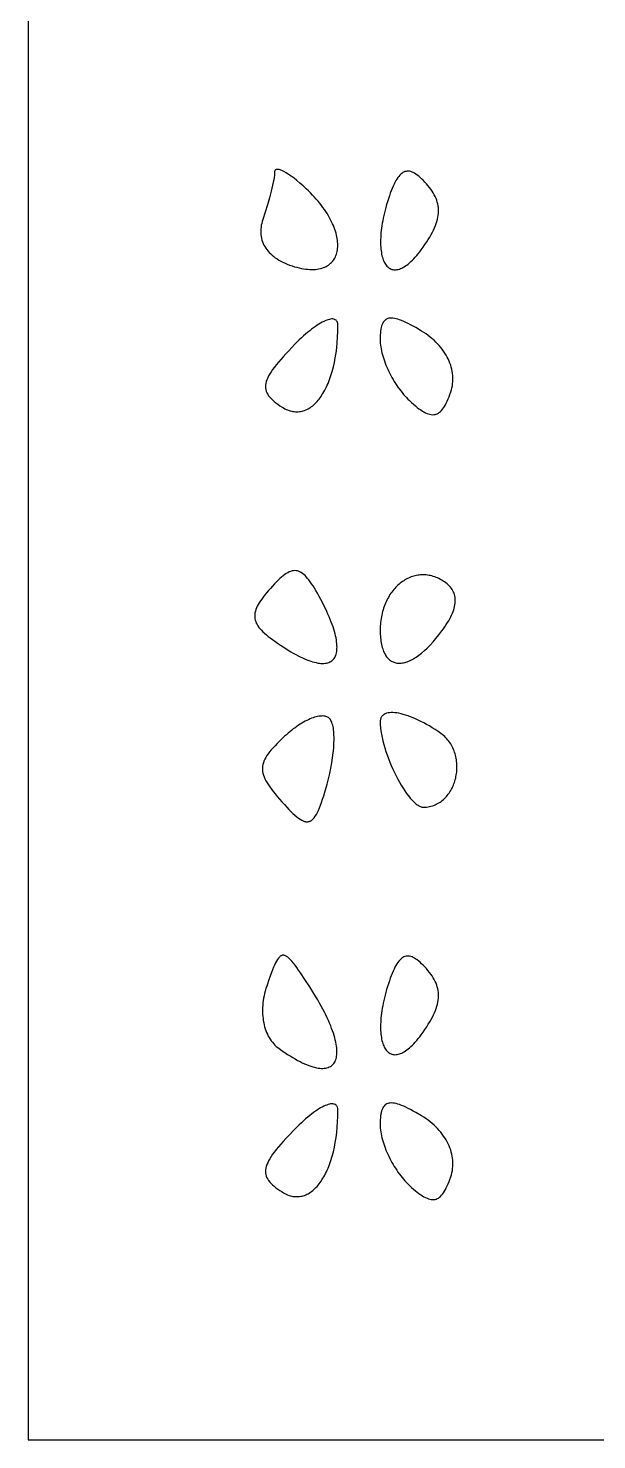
# Model space of a CAD drawing. Extents: x -452 to 452, y -1000 to 1000.
# Drawn here: x -452.5 to -352.3, y -1000 to -751.2 of the extents above; entities that cross this region are included whole.
import ezdxf

# ---------------------------------------------------------------- set-up
doc = ezdxf.new("R2010")
doc.units = 0
doc.layers.add('LAYER_1', color=18, linetype='CONTINUOUS')

msp = doc.modelspace()

# ---------------------------------------------------------------- linework, layer by layer
at = {"layer": 'LAYER_1'}
for points in [[(0, -1000), (452.5, -1000), (452.5, 1000), (-452.5, 1000), (-452.5, -1000)], [(-403.52, -779.52), (-404.09, -779), (-404.64, -778.52), (-405.17, -778.07), (-405.68, -777.67), (-406.17, -777.31), (-406.63, -777), (-407.06, -776.72), (-407.46, -776.5), (-407.82, -776.32), (-407.99, -776.25), (-408.14, -776.2), (-408.29, -776.15), (-408.42, -776.12), (-408.54, -776.1), (-408.66, -776.1), (-408.76, -776.11), (-408.85, -776.13), (-408.92, -776.17), (-408.98, -776.22), (-409.03, -776.28), (-409.07, -776.36), (-409.09, -776.46), (-409.1, -776.57), (-409.11, -776.83), (-409.14, -777.15), (-409.19, -777.51), (-409.26, -777.93), (-409.35, -778.38), (-409.45, -778.87), (-409.71, -779.95), (-410.01, -781.13), (-410.36, -782.37), (-410.75, -783.65), (-411.17, -784.91), (-411.28, -785.27), (-411.37, -785.62), (-411.44, -785.96), (-411.49, -786.3), (-411.53, -786.64), (-411.54, -786.97), (-411.54, -787.3), (-411.51, -787.62), (-411.47, -787.94), (-411.41, -788.25), (-411.33, -788.55), (-411.23, -788.85), (-411.11, -789.14), (-410.98, -789.43), (-410.83, -789.7), (-410.65, -789.98), (-410.47, -790.24), (-410.26, -790.5), (-410.04, -790.75), (-409.79, -790.99), (-409.54, -791.23), (-409.26, -791.46), (-408.97, -791.67), (-408.66, -791.89), (-408.33, -792.09), (-407.99, -792.28), (-407.63, -792.47), (-407.25, -792.64), (-406.86, -792.81), (-406.45, -792.96), (-406.03, -793.11), (-405.59, -793.25), (-405.17, -793.36), (-404.76, -793.47), (-404.36, -793.55), (-403.98, -793.62), (-403.6, -793.67), (-403.24, -793.71), (-402.89, -793.74), (-402.55, -793.74), (-402.23, -793.74), (-401.91, -793.72), (-401.61, -793.69), (-401.31, -793.64), (-401.03, -793.58), (-400.77, -793.51), (-400.51, -793.42), (-400.27, -793.32), (-400.04, -793.21), (-399.82, -793.09), (-399.61, -792.96), (-399.41, -792.81), (-399.23, -792.66), (-399.06, -792.49), (-398.9, -792.32), (-398.75, -792.13), (-398.62, -791.93), (-398.5, -791.73), (-398.39, -791.51), (-398.29, -791.29), (-398.21, -791.05), (-398.14, -790.81), (-398.08, -790.56), (-398.03, -790.3), (-398, -790.04), (-397.98, -789.76), (-397.97, -789.48), (-397.98, -789.2), (-398, -788.9), (-398.03, -788.6), (-398.07, -788.3), (-398.13, -787.98), (-398.2, -787.67), (-398.28, -787.35), (-398.38, -787.02), (-398.49, -786.69), (-398.61, -786.35), (-398.75, -786.01), (-398.9, -785.67), (-399.06, -785.32), (-399.24, -784.97), (-399.43, -784.62), (-399.63, -784.26), (-399.85, -783.9), (-400.08, -783.54), (-400.32, -783.18), (-400.58, -782.82), (-400.85, -782.45), (-401.13, -782.08), (-401.43, -781.72), (-401.75, -781.35), (-402.07, -780.98), (-402.41, -780.62), (-402.77, -780.25), (-403.14, -779.88)], [(-382.36, -778.64), (-382.64, -778.33), (-382.92, -778.03), (-383.19, -777.77), (-383.45, -777.52), (-383.71, -777.3), (-383.96, -777.11), (-384.2, -776.93), (-384.44, -776.79), (-384.67, -776.67), (-384.89, -776.57), (-385.11, -776.49), (-385.32, -776.44), (-385.53, -776.42), (-385.74, -776.42), (-385.93, -776.45), (-386.13, -776.5), (-386.32, -776.57), (-386.5, -776.67), (-386.69, -776.8), (-386.87, -776.95), (-387.04, -777.13), (-387.22, -777.33), (-387.39, -777.56), (-387.56, -777.81), (-387.73, -778.09), (-387.89, -778.4), (-388.06, -778.73), (-388.22, -779.08), (-388.39, -779.47), (-388.55, -779.88), (-388.71, -780.31), (-388.87, -780.78), (-389.04, -781.3), (-389.21, -781.81), (-389.36, -782.31), (-389.5, -782.81), (-389.63, -783.3), (-389.75, -783.78), (-389.86, -784.25), (-389.96, -784.71), (-390.05, -785.17), (-390.13, -785.61), (-390.2, -786.05), (-390.26, -786.47), (-390.31, -786.89), (-390.36, -787.29), (-390.39, -787.69), (-390.41, -788.08), (-390.43, -788.45), (-390.43, -788.81), (-390.43, -789.17), (-390.42, -789.51), (-390.4, -789.84), (-390.37, -790.16), (-390.34, -790.46), (-390.29, -790.76), (-390.24, -791.04), (-390.18, -791.31), (-390.11, -791.57), (-390.04, -791.81), (-389.95, -792.04), (-389.86, -792.26), (-389.77, -792.46), (-389.66, -792.66), (-389.55, -792.83), (-389.43, -792.99), (-389.31, -793.14), (-389.17, -793.28), (-389.03, -793.4), (-388.89, -793.5), (-388.74, -793.59), (-388.58, -793.66), (-388.42, -793.72), (-388.25, -793.76), (-388.07, -793.79), (-387.89, -793.8), (-387.71, -793.79), (-387.51, -793.77), (-387.32, -793.73), (-387.12, -793.67), (-386.91, -793.6), (-386.7, -793.51), (-386.48, -793.4), (-386.26, -793.27), (-386.03, -793.13), (-385.8, -792.96), (-385.56, -792.78), (-385.32, -792.58), (-385.08, -792.36), (-384.83, -792.12), (-384.58, -791.87), (-384.33, -791.59), (-384.07, -791.29), (-383.81, -790.97), (-383.54, -790.64), (-383.27, -790.28), (-382.93, -789.81), (-382.61, -789.34), (-382.3, -788.89), (-382.02, -788.45), (-381.76, -788.02), (-381.52, -787.6), (-381.3, -787.19), (-381.1, -786.79), (-380.92, -786.4), (-380.76, -786.01), (-380.62, -785.63), (-380.51, -785.26), (-380.41, -784.9), (-380.33, -784.54), (-380.27, -784.19), (-380.24, -783.85), (-380.22, -783.51), (-380.22, -783.17), (-380.25, -782.84), (-380.29, -782.51), (-380.35, -782.18), (-380.43, -781.86), (-380.54, -781.53), (-380.66, -781.21), (-380.8, -780.89), (-380.97, -780.57), (-381.15, -780.25), (-381.35, -779.93), (-381.57, -779.61), (-381.81, -779.29), (-382.08, -778.97)], [(-397.94, -803.68), (-397.95, -803.46), (-397.98, -803.26), (-398.03, -803.08), (-398.09, -802.93), (-398.18, -802.8), (-398.28, -802.69), (-398.4, -802.61), (-398.54, -802.54), (-398.69, -802.5), (-398.86, -802.47), (-399.04, -802.47), (-399.24, -802.49), (-399.45, -802.53), (-399.68, -802.59), (-399.91, -802.67), (-400.17, -802.77), (-400.43, -802.89), (-400.71, -803.03), (-400.99, -803.19), (-401.29, -803.37), (-401.6, -803.56), (-401.91, -803.78), (-402.24, -804.01), (-402.58, -804.26), (-402.92, -804.53), (-403.27, -804.82), (-403.63, -805.13), (-404, -805.45), (-404.37, -805.79), (-404.75, -806.15), (-405.13, -806.52), (-405.52, -806.91), (-406.62, -808.06), (-407.13, -808.59), (-407.6, -809.11), (-408.03, -809.6), (-408.43, -810.07), (-408.8, -810.52), (-409.13, -810.95), (-409.44, -811.36), (-409.7, -811.76), (-409.94, -812.13), (-410.15, -812.5), (-410.32, -812.84), (-410.46, -813.18), (-410.57, -813.5), (-410.65, -813.81), (-410.69, -814.11), (-410.7, -814.26), (-410.71, -814.4), (-410.7, -814.54), (-410.69, -814.68), (-410.67, -814.82), (-410.64, -814.96), (-410.61, -815.09), (-410.57, -815.22), (-410.46, -815.49), (-410.32, -815.74), (-410.15, -816), (-409.96, -816.25), (-409.73, -816.49), (-409.48, -816.74), (-409.19, -816.99), (-408.88, -817.24), (-408.53, -817.49), (-408.16, -817.75), (-407.76, -818), (-407.52, -818.15), (-407.28, -818.28), (-407.04, -818.4), (-406.8, -818.5), (-406.56, -818.59), (-406.33, -818.66), (-406.09, -818.72), (-405.86, -818.77), (-405.63, -818.8), (-405.4, -818.82), (-405.17, -818.82), (-404.94, -818.82), (-404.71, -818.8), (-404.49, -818.76), (-404.27, -818.72), (-404.05, -818.66), (-403.83, -818.59), (-403.62, -818.5), (-403.41, -818.41), (-403.2, -818.3), (-402.99, -818.18), (-402.79, -818.05), (-402.58, -817.9), (-402.39, -817.75), (-402.19, -817.58), (-402, -817.4), (-401.81, -817.22), (-401.62, -817.02), (-401.44, -816.8), (-401.26, -816.58), (-401.09, -816.35), (-400.92, -816.11), (-400.75, -815.86), (-400.58, -815.59), (-400.42, -815.32), (-400.27, -815.04), (-400.12, -814.75), (-399.97, -814.44), (-399.83, -814.13), (-399.69, -813.81), (-399.55, -813.48), (-399.42, -813.14), (-399.18, -812.44), (-398.95, -811.7), (-398.75, -810.93), (-398.57, -810.12), (-398.4, -809.29), (-398.27, -808.42), (-398.15, -807.53), (-398.06, -806.6), (-397.99, -805.65), (-397.95, -804.68)], [(-383.2, -804.59), (-384.22, -803.99), (-384.69, -803.73), (-385.14, -803.49), (-385.57, -803.27), (-385.98, -803.07), (-386.36, -802.89), (-386.73, -802.74), (-387.07, -802.61), (-387.4, -802.5), (-387.71, -802.42), (-388, -802.36), (-388.27, -802.32), (-388.52, -802.31), (-388.75, -802.32), (-388.97, -802.35), (-389.17, -802.4), (-389.36, -802.48), (-389.53, -802.58), (-389.68, -802.71), (-389.82, -802.86), (-389.95, -803.03), (-390.06, -803.23), (-390.16, -803.45), (-390.24, -803.7), (-390.31, -803.97), (-390.37, -804.27), (-390.42, -804.58), (-390.46, -804.93), (-390.48, -805.3), (-390.5, -805.69), (-390.5, -806.11), (-390.5, -806.42), (-390.48, -806.73), (-390.44, -807.06), (-390.4, -807.39), (-390.34, -807.73), (-390.27, -808.08), (-390.19, -808.43), (-390.1, -808.78), (-389.99, -809.14), (-389.88, -809.51), (-389.75, -809.87), (-389.62, -810.24), (-389.48, -810.6), (-389.32, -810.97), (-389.16, -811.34), (-388.99, -811.7), (-388.81, -812.07), (-388.63, -812.43), (-388.43, -812.78), (-388.23, -813.14), (-388.02, -813.49), (-387.8, -813.83), (-387.58, -814.17), (-387.36, -814.5), (-387.12, -814.83), (-386.88, -815.15), (-386.64, -815.45), (-386.39, -815.75), (-386.14, -816.04), (-385.88, -816.32), (-385.62, -816.59), (-385.36, -816.84), (-384.99, -817.18), (-384.64, -817.49), (-384.3, -817.78), (-383.97, -818.04), (-383.66, -818.28), (-383.35, -818.49), (-383.06, -818.69), (-382.78, -818.85), (-382.51, -819), (-382.24, -819.11), (-381.99, -819.21), (-381.74, -819.27), (-381.51, -819.32), (-381.28, -819.34), (-381.06, -819.33), (-380.84, -819.3), (-380.64, -819.24), (-380.44, -819.16), (-380.24, -819.06), (-380.05, -818.92), (-379.87, -818.77), (-379.69, -818.58), (-379.51, -818.37), (-379.34, -818.14), (-379.17, -817.88), (-379.01, -817.59), (-378.85, -817.28), (-378.69, -816.94), (-378.53, -816.57), (-378.37, -816.18), (-378.21, -815.77), (-378.06, -815.32), (-377.95, -814.96), (-377.86, -814.61), (-377.78, -814.24), (-377.73, -813.88), (-377.7, -813.52), (-377.68, -813.15), (-377.68, -812.78), (-377.71, -812.42), (-377.75, -812.05), (-377.8, -811.69), (-377.88, -811.32), (-377.97, -810.96), (-378.08, -810.59), (-378.21, -810.23), (-378.35, -809.88), (-378.51, -809.52), (-378.69, -809.17), (-378.88, -808.82), (-379.09, -808.48), (-379.32, -808.14), (-379.56, -807.81), (-379.82, -807.48), (-380.09, -807.16), (-380.38, -806.84), (-380.68, -806.53), (-381, -806.23), (-381.33, -805.94), (-381.68, -805.65), (-382.04, -805.37), (-382.41, -805.1), (-382.8, -804.84)], [(-401.56, -850.82), (-401.83, -850.35), (-402.08, -849.92), (-402.33, -849.51), (-402.58, -849.14), (-402.82, -848.79), (-403.05, -848.47), (-403.28, -848.18), (-403.51, -847.92), (-403.74, -847.68), (-403.96, -847.48), (-404.19, -847.3), (-404.41, -847.15), (-404.63, -847.03), (-404.86, -846.93), (-405.09, -846.87), (-405.31, -846.83), (-405.55, -846.82), (-405.78, -846.84), (-406.02, -846.88), (-406.27, -846.95), (-406.52, -847.05), (-406.77, -847.18), (-407.04, -847.33), (-407.31, -847.52), (-407.59, -847.73), (-407.88, -847.96), (-408.18, -848.22), (-408.49, -848.51), (-408.81, -848.83), (-409.14, -849.17), (-409.48, -849.55), (-409.84, -849.94), (-410.19, -850.35), (-410.52, -850.73), (-410.83, -851.11), (-411.11, -851.47), (-411.37, -851.82), (-411.6, -852.15), (-411.81, -852.48), (-411.99, -852.79), (-412.15, -853.1), (-412.29, -853.4), (-412.4, -853.69), (-412.49, -853.97), (-412.56, -854.25), (-412.6, -854.52), (-412.61, -854.78), (-412.6, -855.04), (-412.57, -855.3), (-412.51, -855.56), (-412.43, -855.81), (-412.32, -856.06), (-412.19, -856.31), (-412.03, -856.57), (-411.85, -856.82), (-411.64, -857.07), (-411.4, -857.33), (-411.15, -857.59), (-410.86, -857.86), (-410.55, -858.13), (-410.22, -858.41), (-409.86, -858.69), (-409.48, -858.98), (-409.07, -859.27), (-408.57, -859.62), (-408.08, -859.96), (-407.6, -860.27), (-407.14, -860.57), (-406.68, -860.86), (-406.24, -861.12), (-405.81, -861.37), (-405.38, -861.6), (-404.97, -861.82), (-404.57, -862.02), (-404.18, -862.2), (-403.81, -862.37), (-403.44, -862.52), (-403.09, -862.66), (-402.74, -862.78), (-402.41, -862.88), (-402.09, -862.97), (-401.78, -863.04), (-401.49, -863.1), (-401.2, -863.14), (-400.93, -863.16), (-400.67, -863.17), (-400.42, -863.17), (-400.19, -863.15), (-399.96, -863.11), (-399.75, -863.06), (-399.55, -863), (-399.36, -862.92), (-399.19, -862.82), (-399.03, -862.71), (-398.88, -862.59), (-398.74, -862.45), (-398.62, -862.3), (-398.51, -862.13), (-398.41, -861.95), (-398.33, -861.75), (-398.26, -861.54), (-398.2, -861.32), (-398.15, -861.08), (-398.12, -860.83), (-398.11, -860.56), (-398.1, -860.28), (-398.11, -859.99), (-398.13, -859.68), (-398.17, -859.36), (-398.22, -859.02), (-398.28, -858.68), (-398.36, -858.32), (-398.45, -857.94), (-398.56, -857.56), (-398.68, -857.16), (-398.81, -856.74), (-398.96, -856.32), (-399.13, -855.88), (-399.3, -855.43), (-399.5, -854.97), (-399.7, -854.49), (-399.92, -854), (-400.16, -853.5), (-400.41, -852.99), (-400.67, -852.46), (-400.96, -851.93), (-401.25, -851.38)], [(-379.16, -848.81), (-379.41, -848.65), (-379.65, -848.5), (-379.9, -848.36), (-380.15, -848.23), (-380.4, -848.11), (-380.64, -848.01), (-380.89, -847.91), (-381.14, -847.83), (-381.39, -847.76), (-381.64, -847.7), (-381.89, -847.65), (-382.14, -847.61), (-382.39, -847.58), (-382.63, -847.56), (-382.88, -847.55), (-383.13, -847.56), (-383.37, -847.57), (-383.61, -847.59), (-383.86, -847.62), (-384.1, -847.67), (-384.33, -847.72), (-384.57, -847.78), (-384.8, -847.85), (-385.03, -847.93), (-385.26, -848.02), (-385.49, -848.12), (-385.71, -848.23), (-385.93, -848.34), (-386.15, -848.47), (-386.36, -848.6), (-386.57, -848.74), (-386.78, -848.89), (-386.98, -849.05), (-387.18, -849.21), (-387.38, -849.39), (-387.57, -849.57), (-387.75, -849.76), (-387.94, -849.95), (-388.11, -850.16), (-388.28, -850.37), (-388.45, -850.59), (-388.61, -850.81), (-388.77, -851.05), (-388.92, -851.29), (-389.06, -851.53), (-389.2, -851.78), (-389.33, -852.04), (-389.46, -852.31), (-389.58, -852.58), (-389.69, -852.86), (-389.8, -853.14), (-389.9, -853.43), (-389.99, -853.73), (-390.08, -854.03), (-390.16, -854.33), (-390.23, -854.64), (-390.29, -854.96), (-390.35, -855.28), (-390.39, -855.61), (-390.43, -855.94), (-390.46, -856.28), (-390.48, -856.62), (-390.5, -856.97), (-390.5, -857.32), (-390.5, -857.67), (-390.49, -858.01), (-390.47, -858.35), (-390.44, -858.67), (-390.41, -858.98), (-390.37, -859.28), (-390.32, -859.57), (-390.27, -859.84), (-390.2, -860.11), (-390.14, -860.36), (-390.06, -860.61), (-389.98, -860.84), (-389.89, -861.06), (-389.8, -861.27), (-389.7, -861.47), (-389.59, -861.66), (-389.48, -861.83), (-389.36, -862), (-389.24, -862.15), (-389.11, -862.29), (-388.98, -862.42), (-388.84, -862.54), (-388.69, -862.65), (-388.54, -862.75), (-388.39, -862.84), (-388.23, -862.91), (-388.06, -862.98), (-387.89, -863.03), (-387.72, -863.07), (-387.54, -863.1), (-387.36, -863.12), (-387.17, -863.13), (-386.98, -863.12), (-386.78, -863.11), (-386.58, -863.08), (-386.38, -863.05), (-386.17, -863), (-385.96, -862.94), (-385.75, -862.87), (-385.53, -862.78), (-385.31, -862.69), (-385.09, -862.59), (-384.86, -862.47), (-384.63, -862.34), (-384.4, -862.21), (-384.17, -862.06), (-383.93, -861.9), (-383.69, -861.72), (-383.45, -861.54), (-383.21, -861.35), (-382.71, -860.92), (-382.21, -860.46), (-381.7, -859.94), (-381.19, -859.39), (-380.67, -858.78), (-380.15, -858.13), (-379.62, -857.44), (-379.35, -857.07), (-379.1, -856.7), (-378.86, -856.34), (-378.64, -855.99), (-378.43, -855.64), (-378.24, -855.3), (-378.07, -854.97), (-377.92, -854.65), (-377.78, -854.33), (-377.66, -854.02), (-377.55, -853.72), (-377.46, -853.42), (-377.39, -853.13), (-377.34, -852.85), (-377.3, -852.58), (-377.28, -852.31), (-377.27, -852.04), (-377.28, -851.79), (-377.31, -851.54), (-377.35, -851.29), (-377.41, -851.05), (-377.49, -850.82), (-377.58, -850.59), (-377.69, -850.37), (-377.82, -850.16), (-377.96, -849.95), (-378.12, -849.75), (-378.3, -849.55), (-378.49, -849.36), (-378.7, -849.17), (-378.92, -848.99)], [(-399.37, -872.92), (-399.49, -872.81), (-399.62, -872.71), (-399.76, -872.62), (-399.91, -872.56), (-400.08, -872.5), (-400.26, -872.46), (-400.45, -872.44), (-400.65, -872.43), (-400.86, -872.44), (-401.08, -872.46), (-401.31, -872.49), (-401.55, -872.53), (-401.8, -872.59), (-402.05, -872.67), (-402.31, -872.75), (-402.58, -872.85), (-402.85, -872.96), (-403.13, -873.09), (-403.42, -873.22), (-403.71, -873.37), (-404, -873.53), (-404.29, -873.7), (-404.59, -873.89), (-404.89, -874.08), (-405.2, -874.29), (-405.5, -874.51), (-405.81, -874.73), (-406.12, -874.97), (-406.42, -875.22), (-406.73, -875.48), (-407.03, -875.74), (-407.33, -876.02), (-407.8, -876.46), (-408.23, -876.88), (-408.64, -877.28), (-409.01, -877.67), (-409.36, -878.05), (-409.68, -878.41), (-409.97, -878.76), (-410.22, -879.1), (-410.45, -879.43), (-410.65, -879.75), (-410.83, -880.07), (-410.97, -880.38), (-411.08, -880.69), (-411.17, -880.99), (-411.22, -881.3), (-411.25, -881.6), (-411.25, -881.91), (-411.22, -882.22), (-411.16, -882.53), (-411.07, -882.85), (-410.95, -883.17), (-410.81, -883.51), (-410.63, -883.85), (-410.43, -884.2), (-410.2, -884.57), (-409.95, -884.94), (-409.66, -885.34), (-409.34, -885.75), (-409, -886.17), (-408.63, -886.62), (-407.81, -887.57), (-407.38, -888.05), (-406.97, -888.49), (-406.58, -888.9), (-406.21, -889.28), (-405.86, -889.62), (-405.52, -889.93), (-405.2, -890.2), (-404.9, -890.44), (-404.61, -890.64), (-404.33, -890.81), (-404.07, -890.93), (-403.94, -890.98), (-403.82, -891.02), (-403.69, -891.05), (-403.58, -891.07), (-403.46, -891.09), (-403.34, -891.09), (-403.23, -891.08), (-403.12, -891.06), (-403.01, -891.04), (-402.91, -891), (-402.8, -890.96), (-402.7, -890.9), (-402.6, -890.84), (-402.5, -890.76), (-402.4, -890.67), (-402.3, -890.58), (-402.11, -890.36), (-401.93, -890.1), (-401.74, -889.8), (-401.56, -889.45), (-401.38, -889.07), (-401.19, -888.65), (-401.01, -888.18), (-400.83, -887.67), (-400.64, -887.11), (-400.45, -886.52), (-400.25, -885.88), (-399.84, -884.47), (-399.59, -883.52), (-399.37, -882.58), (-399.17, -881.64), (-399.01, -880.72), (-398.87, -879.82), (-398.76, -878.94), (-398.69, -878.1), (-398.64, -877.29), (-398.62, -876.53), (-398.62, -876.17), (-398.64, -875.82), (-398.65, -875.48), (-398.68, -875.16), (-398.71, -874.86), (-398.75, -874.57), (-398.8, -874.3), (-398.86, -874.04), (-398.93, -873.8), (-399, -873.59), (-399.08, -873.39), (-399.17, -873.21), (-399.27, -873.06)], [(-379.8, -875.53), (-380.31, -875.17), (-380.82, -874.83), (-381.33, -874.5), (-381.83, -874.2), (-382.33, -873.91), (-382.82, -873.64), (-383.31, -873.39), (-383.78, -873.15), (-384.25, -872.94), (-384.71, -872.74), (-385.16, -872.57), (-385.59, -872.41), (-386.02, -872.27), (-386.43, -872.15), (-386.82, -872.05), (-387.21, -871.97), (-387.57, -871.9), (-387.92, -871.86), (-388.25, -871.84), (-388.56, -871.84), (-388.85, -871.86), (-389.12, -871.9), (-389.37, -871.97), (-389.6, -872.05), (-389.8, -872.15), (-389.9, -872.21), (-389.98, -872.28), (-390.06, -872.35), (-390.14, -872.43), (-390.21, -872.51), (-390.27, -872.6), (-390.32, -872.69), (-390.37, -872.79), (-390.41, -872.89), (-390.44, -873), (-390.47, -873.11), (-390.49, -873.23), (-390.5, -873.36), (-390.5, -873.49), (-390.49, -874), (-390.45, -874.53), (-390.38, -875.08), (-390.28, -875.65), (-390.17, -876.24), (-390.03, -876.83), (-389.87, -877.44), (-389.69, -878.06), (-389.49, -878.68), (-389.27, -879.31), (-389.04, -879.93), (-388.8, -880.56), (-388.54, -881.18), (-388.27, -881.79), (-387.99, -882.39), (-387.7, -882.98), (-387.4, -883.55), (-387.09, -884.1), (-386.78, -884.63), (-386.47, -885.15), (-386.15, -885.63), (-385.84, -886.09), (-385.52, -886.51), (-385.2, -886.9), (-384.89, -887.26), (-384.58, -887.57), (-384.28, -887.85), (-384.13, -887.97), (-383.98, -888.08), (-383.83, -888.18), (-383.69, -888.26), (-383.55, -888.34), (-383.41, -888.4), (-383.28, -888.44), (-383.14, -888.48), (-383.01, -888.5), (-382.89, -888.51), (-382.61, -888.5), (-382.34, -888.48), (-382.07, -888.45), (-381.81, -888.4), (-381.56, -888.34), (-381.31, -888.27), (-381.07, -888.19), (-380.84, -888.1), (-380.61, -887.99), (-380.38, -887.88), (-380.17, -887.75), (-379.96, -887.62), (-379.75, -887.48), (-379.55, -887.32), (-379.36, -887.16), (-379.18, -886.99), (-379, -886.81), (-378.83, -886.62), (-378.67, -886.43), (-378.51, -886.23), (-378.36, -886.02), (-378.22, -885.8), (-378.08, -885.58), (-377.95, -885.36), (-377.83, -885.13), (-377.72, -884.89), (-377.61, -884.65), (-377.52, -884.4), (-377.43, -884.15), (-377.34, -883.9), (-377.27, -883.64), (-377.2, -883.38), (-377.15, -883.12), (-377.1, -882.85), (-377.05, -882.58), (-377.02, -882.31), (-377, -882.04), (-376.98, -881.77), (-376.97, -881.5), (-376.97, -881.23), (-376.98, -880.96), (-377, -880.69), (-377.03, -880.42), (-377.06, -880.15), (-377.11, -879.88), (-377.16, -879.61), (-377.23, -879.35), (-377.3, -879.09), (-377.38, -878.83), (-377.47, -878.57), (-377.57, -878.32), (-377.69, -878.07), (-377.81, -877.83), (-377.94, -877.59), (-378.08, -877.36), (-378.23, -877.13), (-378.39, -876.9), (-378.56, -876.69), (-378.74, -876.48), (-378.93, -876.27), (-379.13, -876.07), (-379.34, -875.88), (-379.57, -875.7)], [(-402.92, -920.16), (-403.77, -918.86), (-404.52, -917.73), (-404.86, -917.23), (-405.19, -916.78), (-405.49, -916.37), (-405.78, -916), (-406.04, -915.67), (-406.3, -915.39), (-406.54, -915.15), (-406.77, -914.96), (-406.98, -914.8), (-407.08, -914.74), (-407.18, -914.69), (-407.28, -914.65), (-407.38, -914.63), (-407.48, -914.61), (-407.57, -914.6), (-407.66, -914.61), (-407.75, -914.62), (-407.84, -914.65), (-407.92, -914.69), (-408.01, -914.73), (-408.09, -914.79), (-408.18, -914.86), (-408.26, -914.94), (-408.43, -915.13), (-408.59, -915.36), (-408.76, -915.64), (-408.93, -915.96), (-409.1, -916.33), (-409.27, -916.73), (-409.45, -917.18), (-409.64, -917.67), (-410.04, -918.79), (-410.48, -920.07), (-410.62, -920.49), (-410.74, -920.91), (-410.85, -921.33), (-410.95, -921.75), (-411.03, -922.17), (-411.09, -922.58), (-411.15, -922.99), (-411.18, -923.4), (-411.21, -923.81), (-411.22, -924.21), (-411.22, -924.6), (-411.21, -924.99), (-411.18, -925.38), (-411.14, -925.76), (-411.09, -926.13), (-411.02, -926.5), (-410.94, -926.86), (-410.85, -927.21), (-410.75, -927.55), (-410.63, -927.89), (-410.5, -928.21), (-410.36, -928.53), (-410.21, -928.84), (-410.04, -929.13), (-409.87, -929.42), (-409.68, -929.69), (-409.47, -929.95), (-409.26, -930.2), (-409.04, -930.44), (-408.8, -930.67), (-408.55, -930.88), (-408.29, -931.07), (-407.79, -931.43), (-407.3, -931.76), (-406.83, -932.07), (-406.36, -932.36), (-405.91, -932.64), (-405.47, -932.89), (-405.04, -933.13), (-404.62, -933.35), (-404.22, -933.54), (-403.83, -933.72), (-403.45, -933.89), (-403.08, -934.03), (-402.72, -934.15), (-402.38, -934.26), (-402.05, -934.35), (-401.73, -934.42), (-401.43, -934.48), (-401.14, -934.52), (-400.86, -934.54), (-400.59, -934.54), (-400.34, -934.52), (-400.1, -934.49), (-399.88, -934.45), (-399.66, -934.38), (-399.46, -934.3), (-399.28, -934.21), (-399.1, -934.1), (-398.95, -933.97), (-398.8, -933.83), (-398.67, -933.67), (-398.55, -933.5), (-398.45, -933.31), (-398.36, -933.1), (-398.28, -932.88), (-398.22, -932.65), (-398.17, -932.4), (-398.14, -932.14), (-398.12, -931.86), (-398.12, -931.57), (-398.13, -931.27), (-398.15, -930.95), (-398.19, -930.62), (-398.25, -930.27), (-398.32, -929.91), (-398.4, -929.54), (-398.5, -929.15), (-398.61, -928.76), (-398.74, -928.35), (-398.89, -927.92), (-399.05, -927.49), (-399.22, -927.04), (-399.41, -926.58), (-399.62, -926.1), (-399.84, -925.62), (-400.07, -925.12), (-400.33, -924.62), (-400.59, -924.1), (-400.88, -923.57), (-401.18, -923.03), (-401.5, -922.47), (-401.83, -921.91), (-402.18, -921.34), (-402.54, -920.75)], [(-382.36, -916.97), (-382.64, -916.66), (-382.92, -916.36), (-383.19, -916.1), (-383.45, -915.85), (-383.71, -915.63), (-383.96, -915.44), (-384.2, -915.27), (-384.44, -915.12), (-384.67, -915), (-384.89, -914.9), (-385.11, -914.82), (-385.32, -914.77), (-385.53, -914.75), (-385.74, -914.75), (-385.93, -914.78), (-386.13, -914.83), (-386.32, -914.9), (-386.5, -915), (-386.69, -915.13), (-386.87, -915.28), (-387.04, -915.46), (-387.22, -915.66), (-387.39, -915.89), (-387.56, -916.14), (-387.73, -916.42), (-387.89, -916.73), (-388.06, -917.06), (-388.22, -917.41), (-388.39, -917.8), (-388.55, -918.21), (-388.71, -918.64), (-388.87, -919.11), (-389.04, -919.63), (-389.21, -920.14), (-389.36, -920.64), (-389.5, -921.14), (-389.63, -921.63), (-389.75, -922.11), (-389.86, -922.58), (-389.96, -923.04), (-390.05, -923.5), (-390.13, -923.94), (-390.2, -924.38), (-390.26, -924.8), (-390.31, -925.22), (-390.36, -925.62), (-390.39, -926.02), (-390.41, -926.41), (-390.43, -926.78), (-390.43, -927.14), (-390.43, -927.5), (-390.42, -927.84), (-390.4, -928.17), (-390.37, -928.49), (-390.34, -928.79), (-390.29, -929.09), (-390.24, -929.37), (-390.18, -929.64), (-390.11, -929.9), (-390.04, -930.14), (-389.95, -930.37), (-389.86, -930.59), (-389.77, -930.79), (-389.66, -930.99), (-389.55, -931.16), (-389.43, -931.32), (-389.31, -931.47), (-389.17, -931.61), (-389.03, -931.73), (-388.89, -931.83), (-388.74, -931.92), (-388.58, -931.99), (-388.42, -932.05), (-388.25, -932.09), (-388.07, -932.12), (-387.89, -932.13), (-387.71, -932.12), (-387.51, -932.1), (-387.32, -932.06), (-387.12, -932), (-386.91, -931.93), (-386.7, -931.84), (-386.48, -931.73), (-386.26, -931.6), (-386.03, -931.46), (-385.8, -931.29), (-385.56, -931.11), (-385.32, -930.91), (-385.08, -930.69), (-384.83, -930.45), (-384.58, -930.2), (-384.33, -929.92), (-384.07, -929.62), (-383.81, -929.3), (-383.54, -928.97), (-383.27, -928.61), (-382.93, -928.14), (-382.61, -927.67), (-382.3, -927.22), (-382.02, -926.78), (-381.76, -926.35), (-381.52, -925.93), (-381.3, -925.52), (-381.1, -925.12), (-380.92, -924.73), (-380.76, -924.34), (-380.62, -923.97), (-380.51, -923.6), (-380.41, -923.23), (-380.33, -922.87), (-380.27, -922.52), (-380.24, -922.18), (-380.22, -921.84), (-380.22, -921.5), (-380.25, -921.17), (-380.29, -920.84), (-380.35, -920.51), (-380.43, -920.19), (-380.54, -919.86), (-380.66, -919.54), (-380.8, -919.22), (-380.97, -918.9), (-381.15, -918.58), (-381.35, -918.26), (-381.57, -917.94), (-381.81, -917.62), (-382.08, -917.3)], [(-397.94, -942.01), (-397.95, -941.79), (-397.98, -941.59), (-398.03, -941.41), (-398.09, -941.26), (-398.18, -941.13), (-398.28, -941.02), (-398.4, -940.94), (-398.54, -940.87), (-398.69, -940.83), (-398.86, -940.8), (-399.04, -940.8), (-399.24, -940.82), (-399.45, -940.86), (-399.68, -940.92), (-399.91, -941), (-400.17, -941.1), (-400.43, -941.22), (-400.71, -941.36), (-400.99, -941.52), (-401.29, -941.7), (-401.6, -941.89), (-401.91, -942.11), (-402.24, -942.34), (-402.58, -942.59), (-402.92, -942.86), (-403.27, -943.15), (-403.63, -943.46), (-404, -943.78), (-404.37, -944.12), (-404.75, -944.48), (-405.13, -944.85), (-405.52, -945.24), (-406.62, -946.39), (-407.13, -946.92), (-407.6, -947.44), (-408.03, -947.93), (-408.43, -948.4), (-408.8, -948.85), (-409.13, -949.28), (-409.44, -949.69), (-409.7, -950.09), (-409.94, -950.46), (-410.15, -950.83), (-410.32, -951.17), (-410.46, -951.51), (-410.57, -951.83), (-410.65, -952.14), (-410.69, -952.44), (-410.7, -952.59), (-410.71, -952.73), (-410.7, -952.87), (-410.69, -953.01), (-410.67, -953.15), (-410.64, -953.29), (-410.61, -953.42), (-410.57, -953.55), (-410.46, -953.82), (-410.32, -954.07), (-410.15, -954.33), (-409.96, -954.58), (-409.73, -954.82), (-409.48, -955.07), (-409.19, -955.32), (-408.88, -955.57), (-408.53, -955.82), (-408.16, -956.08), (-407.76, -956.33), (-407.52, -956.48), (-407.28, -956.61), (-407.04, -956.73), (-406.8, -956.83), (-406.56, -956.92), (-406.33, -956.99), (-406.09, -957.05), (-405.86, -957.1), (-405.63, -957.13), (-405.4, -957.15), (-405.17, -957.15), (-404.94, -957.15), (-404.71, -957.13), (-404.49, -957.09), (-404.27, -957.05), (-404.05, -956.99), (-403.83, -956.92), (-403.62, -956.83), (-403.41, -956.74), (-403.2, -956.63), (-402.99, -956.51), (-402.79, -956.38), (-402.58, -956.23), (-402.39, -956.08), (-402.19, -955.91), (-402, -955.73), (-401.81, -955.55), (-401.62, -955.35), (-401.44, -955.13), (-401.26, -954.91), (-401.09, -954.68), (-400.92, -954.44), (-400.75, -954.19), (-400.58, -953.92), (-400.42, -953.65), (-400.27, -953.37), (-400.12, -953.08), (-399.97, -952.77), (-399.83, -952.46), (-399.69, -952.14), (-399.55, -951.81), (-399.42, -951.47), (-399.18, -950.77), (-398.95, -950.03), (-398.75, -949.26), (-398.57, -948.45), (-398.4, -947.62), (-398.27, -946.75), (-398.15, -945.86), (-398.06, -944.93), (-397.99, -943.98), (-397.95, -943.01)], [(-383.2, -942.92), (-384.22, -942.32), (-384.69, -942.06), (-385.14, -941.82), (-385.57, -941.6), (-385.98, -941.4), (-386.36, -941.22), (-386.73, -941.07), (-387.07, -940.94), (-387.4, -940.83), (-387.71, -940.75), (-388, -940.69), (-388.27, -940.65), (-388.52, -940.64), (-388.75, -940.65), (-388.97, -940.68), (-389.17, -940.73), (-389.36, -940.81), (-389.53, -940.91), (-389.68, -941.04), (-389.82, -941.19), (-389.95, -941.36), (-390.06, -941.56), (-390.16, -941.78), (-390.24, -942.03), (-390.31, -942.3), (-390.37, -942.6), (-390.42, -942.91), (-390.46, -943.26), (-390.48, -943.63), (-390.5, -944.02), (-390.5, -944.44), (-390.5, -944.75), (-390.48, -945.06), (-390.44, -945.39), (-390.4, -945.72), (-390.34, -946.06), (-390.27, -946.41), (-390.19, -946.76), (-390.1, -947.11), (-389.99, -947.47), (-389.88, -947.84), (-389.75, -948.2), (-389.62, -948.57), (-389.48, -948.93), (-389.32, -949.3), (-389.16, -949.67), (-388.99, -950.03), (-388.81, -950.4), (-388.63, -950.76), (-388.43, -951.11), (-388.23, -951.47), (-388.02, -951.82), (-387.8, -952.16), (-387.58, -952.5), (-387.36, -952.83), (-387.12, -953.16), (-386.88, -953.48), (-386.64, -953.78), (-386.39, -954.08), (-386.14, -954.37), (-385.88, -954.65), (-385.62, -954.92), (-385.36, -955.17), (-384.99, -955.51), (-384.64, -955.82), (-384.3, -956.11), (-383.97, -956.37), (-383.66, -956.61), (-383.35, -956.82), (-383.06, -957.02), (-382.78, -957.18), (-382.51, -957.33), (-382.24, -957.44), (-381.99, -957.54), (-381.74, -957.61), (-381.51, -957.65), (-381.28, -957.67), (-381.06, -957.66), (-380.84, -957.63), (-380.64, -957.57), (-380.44, -957.49), (-380.24, -957.39), (-380.05, -957.25), (-379.87, -957.1), (-379.69, -956.91), (-379.51, -956.7), (-379.34, -956.47), (-379.17, -956.21), (-379.01, -955.92), (-378.85, -955.61), (-378.69, -955.27), (-378.53, -954.9), (-378.37, -954.51), (-378.21, -954.1), (-378.06, -953.65), (-377.95, -953.3), (-377.86, -952.94), (-377.78, -952.57), (-377.73, -952.21), (-377.7, -951.85), (-377.68, -951.48), (-377.68, -951.11), (-377.71, -950.75), (-377.75, -950.38), (-377.8, -950.02), (-377.88, -949.65), (-377.97, -949.29), (-378.08, -948.92), (-378.21, -948.56), (-378.35, -948.21), (-378.51, -947.85), (-378.69, -947.5), (-378.88, -947.15), (-379.09, -946.81), (-379.32, -946.47), (-379.56, -946.14), (-379.82, -945.81), (-380.09, -945.49), (-380.38, -945.17), (-380.68, -944.86), (-381, -944.56), (-381.33, -944.27), (-381.68, -943.98), (-382.04, -943.7), (-382.41, -943.43), (-382.8, -943.17)]]:
    msp.add_lwpolyline(points, close=True, dxfattribs=at)

doc.saveas('drawing.dxf')
